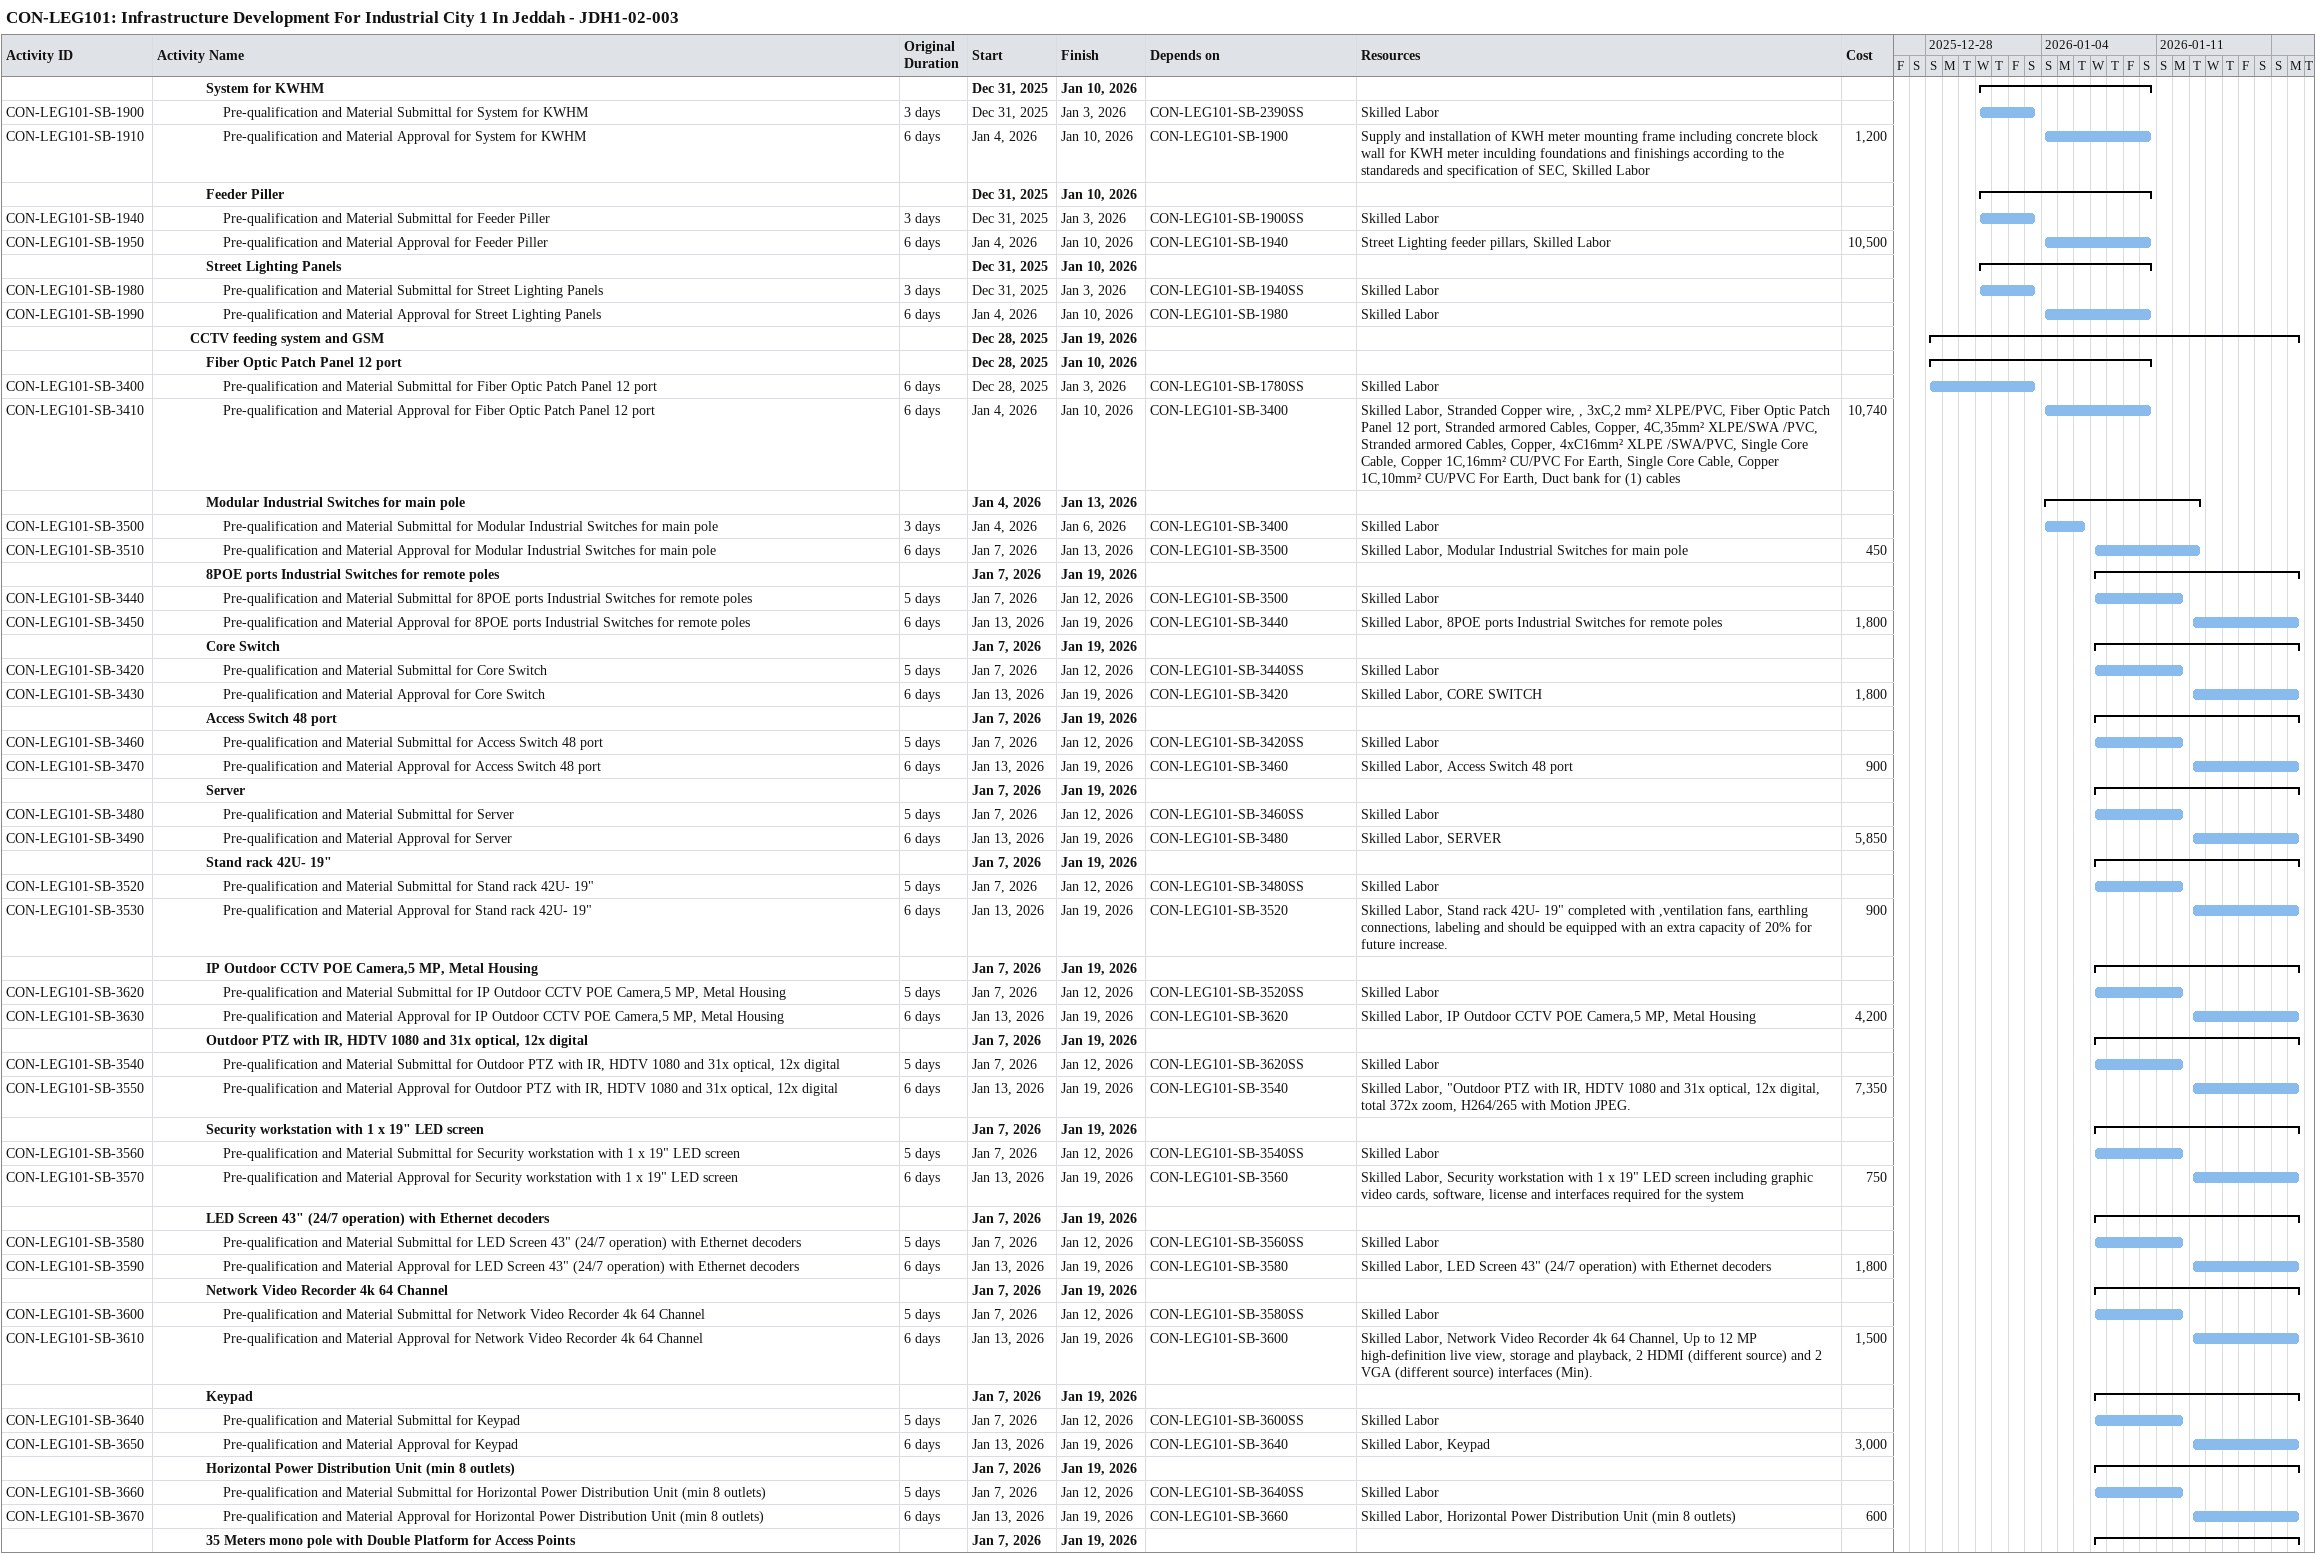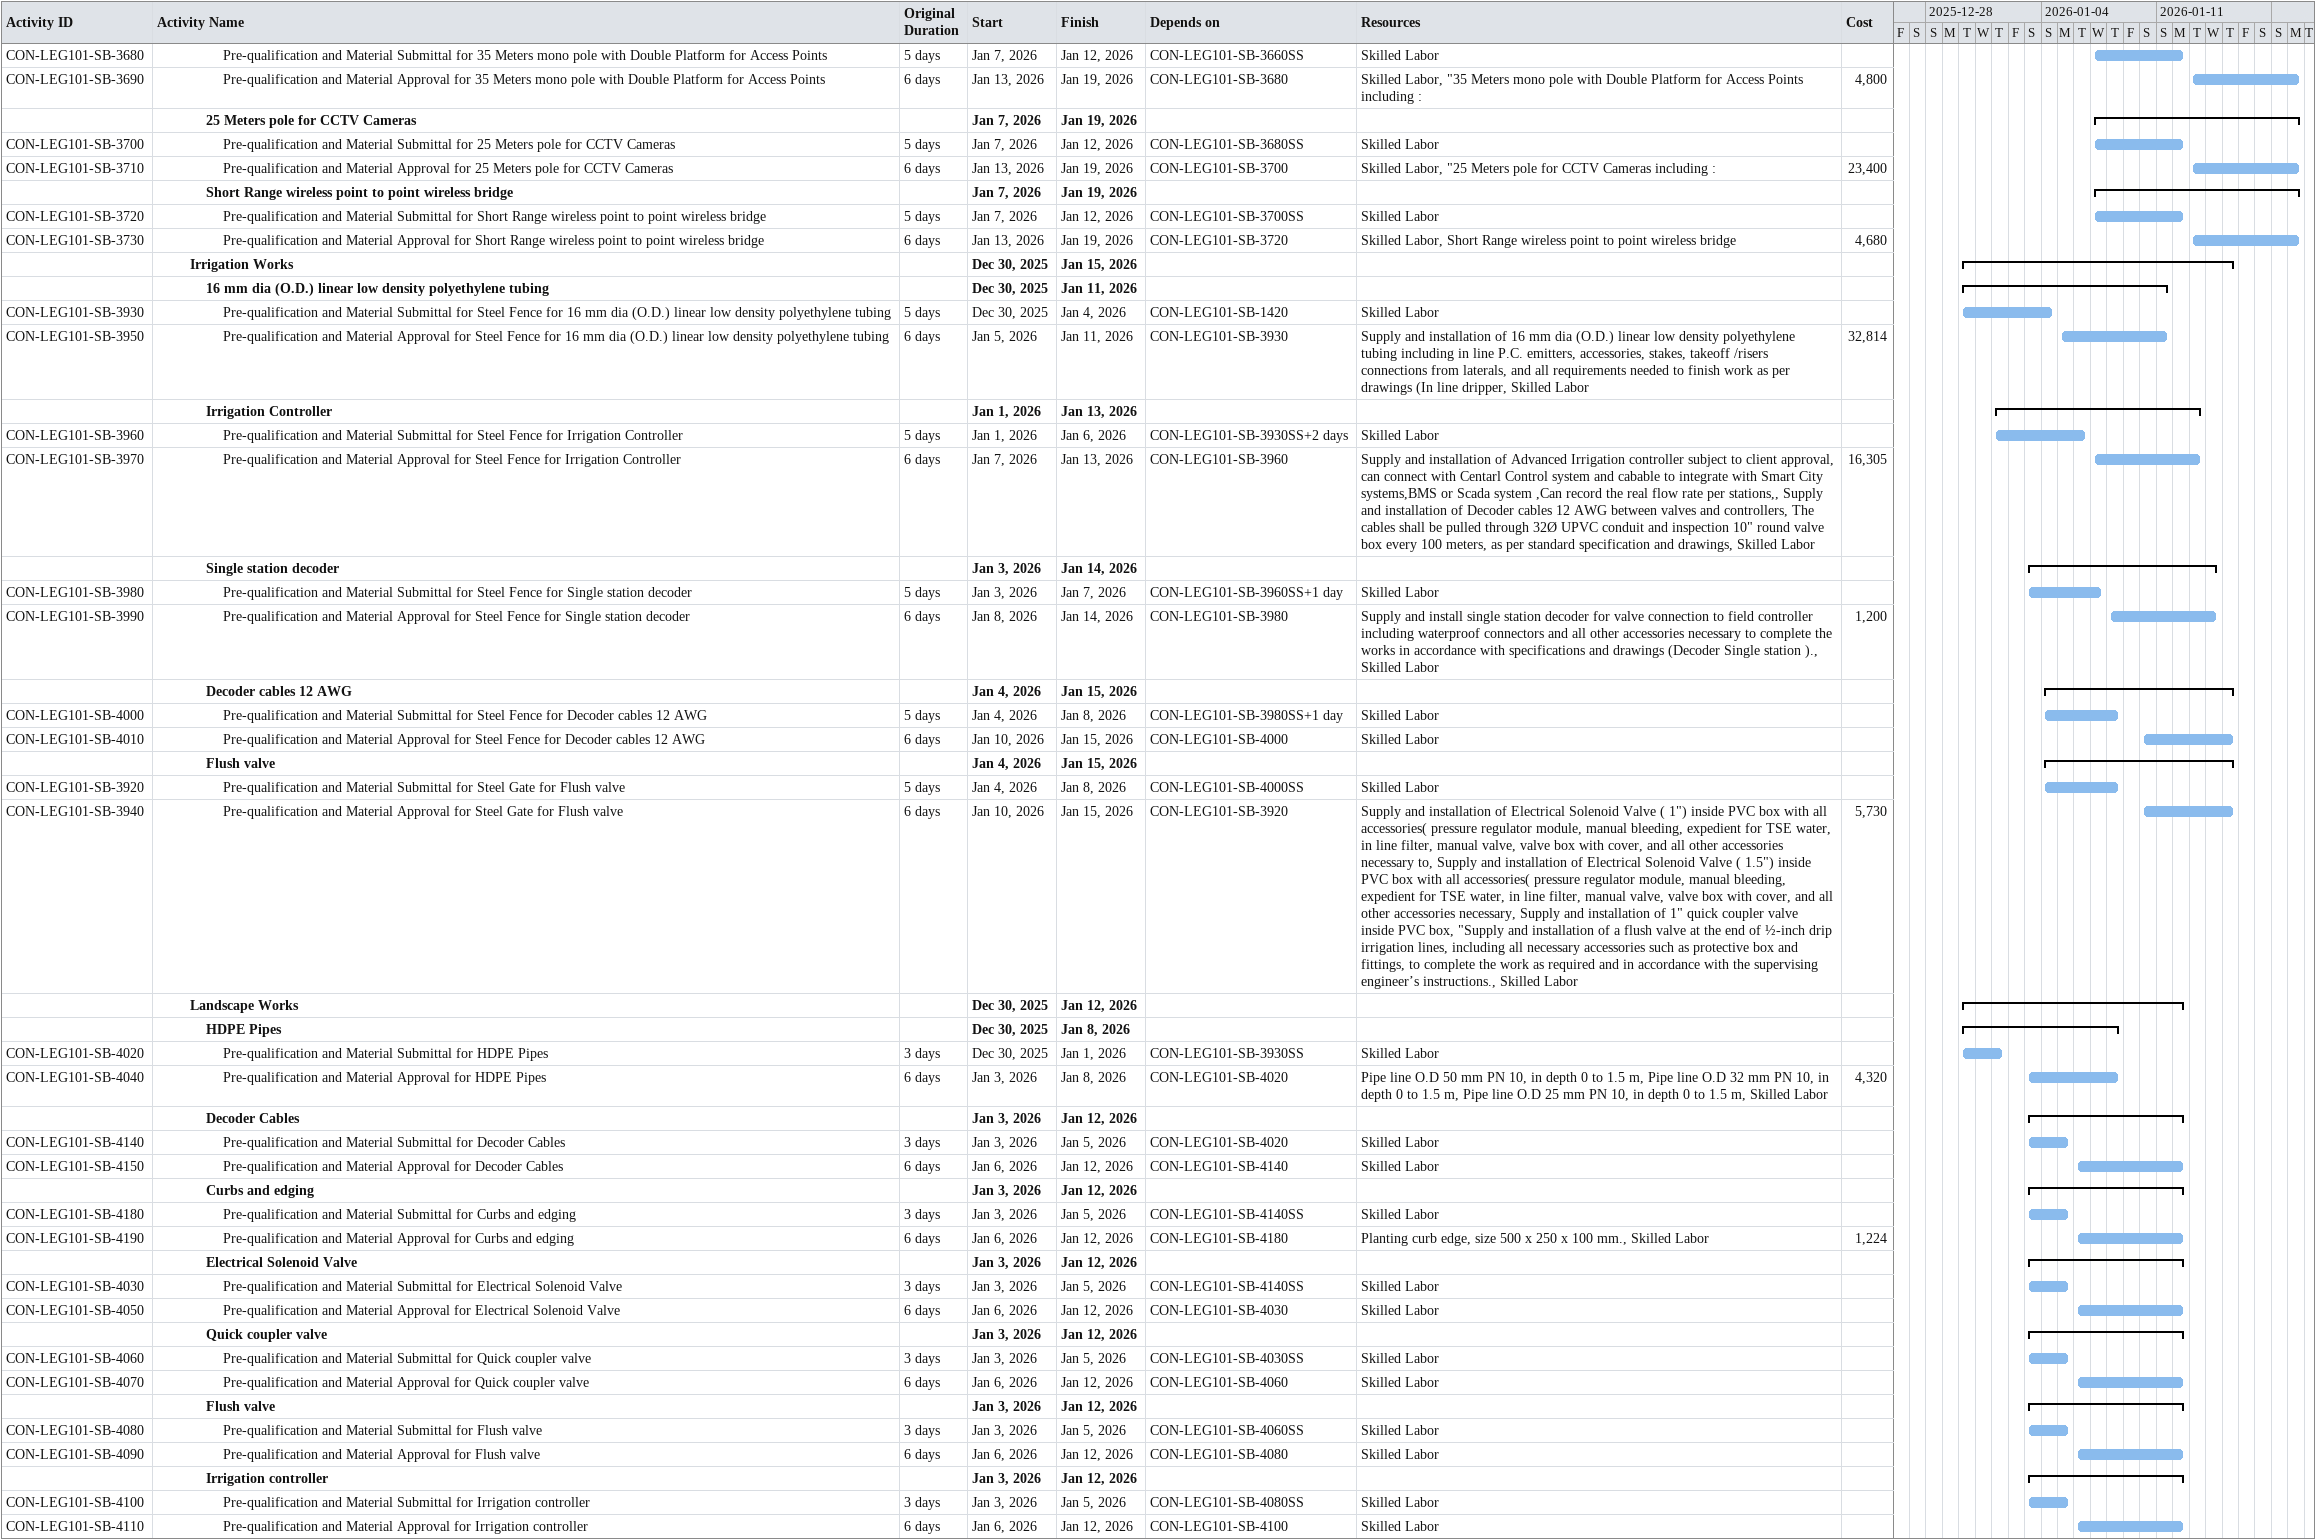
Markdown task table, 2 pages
CON-LEG101: Infrastructure Development For Industrial City 1 In Jeddah - JDH1-02-003

| ID | Level | Task | Original duration | Start | Finish | Predecessors | Resources | Cost |
|---|---|---|---|---|---|---|---|---|
|  | 4 | **System for KWHM** |  | 2025-12-31 | 2026-01-10 |  |  |  |
| CON-LEG101-SB-1900 | 5 | Pre-qualification and Material Submittal for System for KWHM | 3d | 2025-12-31 | 2026-01-03 | CON-LEG101-SB-2390SS | Skilled Labor |  |
| CON-LEG101-SB-1910 | 5 | Pre-qualification and Material Approval for System for KWHM | 6d | 2026-01-04 | 2026-01-10 | CON-LEG101-SB-1900 | Supply and installation of KWH meter mounting frame including concrete block wall for KWH meter inculding foundations and finishings according to the standareds and specification of SEC, Skilled Labor | 1200 |
|  | 4 | **Feeder Piller** |  | 2025-12-31 | 2026-01-10 |  |  |  |
| CON-LEG101-SB-1940 | 5 | Pre-qualification and Material Submittal for Feeder Piller | 3d | 2025-12-31 | 2026-01-03 | CON-LEG101-SB-1900SS | Skilled Labor |  |
| CON-LEG101-SB-1950 | 5 | Pre-qualification and Material Approval for Feeder Piller | 6d | 2026-01-04 | 2026-01-10 | CON-LEG101-SB-1940 | Street Lighting feeder pillars, Skilled Labor | 10500 |
|  | 4 | **Street Lighting Panels** |  | 2025-12-31 | 2026-01-10 |  |  |  |
| CON-LEG101-SB-1980 | 5 | Pre-qualification and Material Submittal for Street Lighting Panels | 3d | 2025-12-31 | 2026-01-03 | CON-LEG101-SB-1940SS | Skilled Labor |  |
| CON-LEG101-SB-1990 | 5 | Pre-qualification and Material Approval for Street Lighting Panels | 6d | 2026-01-04 | 2026-01-10 | CON-LEG101-SB-1980 | Skilled Labor |  |
|  | 3 | **CCTV feeding system and GSM** |  | 2025-12-28 | 2026-01-19 |  |  |  |
|  | 4 | **Fiber Optic Patch Panel 12 port** |  | 2025-12-28 | 2026-01-10 |  |  |  |
| CON-LEG101-SB-3400 | 5 | Pre-qualification and Material Submittal for Fiber Optic Patch Panel 12 port | 6d | 2025-12-28 | 2026-01-03 | CON-LEG101-SB-1780SS | Skilled Labor |  |
| CON-LEG101-SB-3410 | 5 | Pre-qualification and Material Approval for Fiber Optic Patch Panel 12 port | 6d | 2026-01-04 | 2026-01-10 | CON-LEG101-SB-3400 | Skilled Labor, Stranded Copper wire, , 3xC,2 mm² XLPE/PVC, Fiber Optic Patch Panel 12 port, Stranded armored Cables, Copper, 4C,35mm² XLPE/SWA /PVC, Stranded armored Cables, Copper, 4xC16mm² XLPE /SWA/PVC, Single Core Cable, Copper 1C,16mm² CU/PVC For Earth, Single Core Cable, Copper 1C,10mm² CU/PVC For Earth, Duct bank for (1) cables | 10740 |
|  | 4 | **Modular Industrial Switches for main pole** |  | 2026-01-04 | 2026-01-13 |  |  |  |
| CON-LEG101-SB-3500 | 5 | Pre-qualification and Material Submittal for Modular Industrial Switches for main pole | 3d | 2026-01-04 | 2026-01-06 | CON-LEG101-SB-3400 | Skilled Labor |  |
| CON-LEG101-SB-3510 | 5 | Pre-qualification and Material Approval for Modular Industrial Switches for main pole | 6d | 2026-01-07 | 2026-01-13 | CON-LEG101-SB-3500 | Skilled Labor, Modular Industrial Switches for main pole | 450 |
|  | 4 | **8POE ports Industrial Switches for remote poles** |  | 2026-01-07 | 2026-01-19 |  |  |  |
| CON-LEG101-SB-3440 | 5 | Pre-qualification and Material Submittal for 8POE ports Industrial Switches for remote poles | 5d | 2026-01-07 | 2026-01-12 | CON-LEG101-SB-3500 | Skilled Labor |  |
| CON-LEG101-SB-3450 | 5 | Pre-qualification and Material Approval for 8POE ports Industrial Switches for remote poles | 6d | 2026-01-13 | 2026-01-19 | CON-LEG101-SB-3440 | Skilled Labor, 8POE ports Industrial Switches for remote poles | 1800 |
|  | 4 | **Core Switch** |  | 2026-01-07 | 2026-01-19 |  |  |  |
| CON-LEG101-SB-3420 | 5 | Pre-qualification and Material Submittal for Core Switch | 5d | 2026-01-07 | 2026-01-12 | CON-LEG101-SB-3440SS | Skilled Labor |  |
| CON-LEG101-SB-3430 | 5 | Pre-qualification and Material Approval for Core Switch | 6d | 2026-01-13 | 2026-01-19 | CON-LEG101-SB-3420 | Skilled Labor, CORE SWITCH | 1800 |
|  | 4 | **Access Switch 48 port** |  | 2026-01-07 | 2026-01-19 |  |  |  |
| CON-LEG101-SB-3460 | 5 | Pre-qualification and Material Submittal for Access Switch 48 port | 5d | 2026-01-07 | 2026-01-12 | CON-LEG101-SB-3420SS | Skilled Labor |  |
| CON-LEG101-SB-3470 | 5 | Pre-qualification and Material Approval for Access Switch 48 port | 6d | 2026-01-13 | 2026-01-19 | CON-LEG101-SB-3460 | Skilled Labor, Access Switch 48 port | 900 |
|  | 4 | **Server** |  | 2026-01-07 | 2026-01-19 |  |  |  |
| CON-LEG101-SB-3480 | 5 | Pre-qualification and Material Submittal for Server | 5d | 2026-01-07 | 2026-01-12 | CON-LEG101-SB-3460SS | Skilled Labor |  |
| CON-LEG101-SB-3490 | 5 | Pre-qualification and Material Approval for Server | 6d | 2026-01-13 | 2026-01-19 | CON-LEG101-SB-3480 | Skilled Labor, SERVER | 5850 |
|  | 4 | **Stand rack 42U- 19"** |  | 2026-01-07 | 2026-01-19 |  |  |  |
| CON-LEG101-SB-3520 | 5 | Pre-qualification and Material Submittal for Stand rack 42U- 19" | 5d | 2026-01-07 | 2026-01-12 | CON-LEG101-SB-3480SS | Skilled Labor |  |
| CON-LEG101-SB-3530 | 5 | Pre-qualification and Material Approval for Stand rack 42U- 19" | 6d | 2026-01-13 | 2026-01-19 | CON-LEG101-SB-3520 | Skilled Labor, Stand rack 42U- 19" completed with ,ventilation fans, earthling connections, labeling and should be equipped with an extra capacity of 20% for future increase. | 900 |
|  | 4 | **IP Outdoor CCTV POE Camera,5 MP, Metal Housing** |  | 2026-01-07 | 2026-01-19 |  |  |  |
| CON-LEG101-SB-3620 | 5 | Pre-qualification and Material Submittal for IP Outdoor CCTV POE Camera,5 MP, Metal Housing | 5d | 2026-01-07 | 2026-01-12 | CON-LEG101-SB-3520SS | Skilled Labor |  |
| CON-LEG101-SB-3630 | 5 | Pre-qualification and Material Approval for IP Outdoor CCTV POE Camera,5 MP, Metal Housing | 6d | 2026-01-13 | 2026-01-19 | CON-LEG101-SB-3620 | Skilled Labor, IP Outdoor CCTV POE Camera,5 MP, Metal Housing | 4200 |
|  | 4 | **Outdoor PTZ with IR, HDTV 1080 and 31x optical, 12x digital** |  | 2026-01-07 | 2026-01-19 |  |  |  |
| CON-LEG101-SB-3540 | 5 | Pre-qualification and Material Submittal for Outdoor PTZ with IR, HDTV 1080 and 31x optical, 12x digital | 5d | 2026-01-07 | 2026-01-12 | CON-LEG101-SB-3620SS | Skilled Labor |  |
| CON-LEG101-SB-3550 | 5 | Pre-qualification and Material Approval for Outdoor PTZ with IR, HDTV 1080 and 31x optical, 12x digital | 6d | 2026-01-13 | 2026-01-19 | CON-LEG101-SB-3540 | Skilled Labor, "Outdoor PTZ with IR, HDTV 1080 and 31x optical, 12x digital, total 372x zoom, H264/265 with Motion JPEG. | 7350 |
|  | 4 | **Security workstation with 1 x 19" LED screen** |  | 2026-01-07 | 2026-01-19 |  |  |  |
| CON-LEG101-SB-3560 | 5 | Pre-qualification and Material Submittal for Security workstation with 1 x 19" LED screen | 5d | 2026-01-07 | 2026-01-12 | CON-LEG101-SB-3540SS | Skilled Labor |  |
| CON-LEG101-SB-3570 | 5 | Pre-qualification and Material Approval for Security workstation with 1 x 19" LED screen | 6d | 2026-01-13 | 2026-01-19 | CON-LEG101-SB-3560 | Skilled Labor, Security workstation with 1 x 19" LED screen including graphic video cards, software, license and interfaces required for the system | 750 |
|  | 4 | **LED Screen 43" (24/7 operation) with Ethernet decoders** |  | 2026-01-07 | 2026-01-19 |  |  |  |
| CON-LEG101-SB-3580 | 5 | Pre-qualification and Material Submittal for LED Screen 43" (24/7 operation) with Ethernet decoders | 5d | 2026-01-07 | 2026-01-12 | CON-LEG101-SB-3560SS | Skilled Labor |  |
| CON-LEG101-SB-3590 | 5 | Pre-qualification and Material Approval for LED Screen 43" (24/7 operation) with Ethernet decoders | 6d | 2026-01-13 | 2026-01-19 | CON-LEG101-SB-3580 | Skilled Labor, LED Screen 43" (24/7 operation) with Ethernet decoders | 1800 |
|  | 4 | **Network Video Recorder 4k 64 Channel** |  | 2026-01-07 | 2026-01-19 |  |  |  |
| CON-LEG101-SB-3600 | 5 | Pre-qualification and Material Submittal for Network Video Recorder 4k 64 Channel | 5d | 2026-01-07 | 2026-01-12 | CON-LEG101-SB-3580SS | Skilled Labor |  |
| CON-LEG101-SB-3610 | 5 | Pre-qualification and Material Approval for Network Video Recorder 4k 64 Channel | 6d | 2026-01-13 | 2026-01-19 | CON-LEG101-SB-3600 | Skilled Labor, Network Video Recorder 4k 64 Channel, Up to 12 MP high-definition live view, storage and playback, 2 HDMI (different source) and 2 VGA (different source) interfaces (Min). | 1500 |
|  | 4 | **Keypad** |  | 2026-01-07 | 2026-01-19 |  |  |  |
| CON-LEG101-SB-3640 | 5 | Pre-qualification and Material Submittal for Keypad | 5d | 2026-01-07 | 2026-01-12 | CON-LEG101-SB-3600SS | Skilled Labor |  |
| CON-LEG101-SB-3650 | 5 | Pre-qualification and Material Approval for Keypad | 6d | 2026-01-13 | 2026-01-19 | CON-LEG101-SB-3640 | Skilled Labor, Keypad | 3000 |
|  | 4 | **Horizontal Power Distribution Unit (min 8 outlets)** |  | 2026-01-07 | 2026-01-19 |  |  |  |
| CON-LEG101-SB-3660 | 5 | Pre-qualification and Material Submittal for Horizontal Power Distribution Unit (min 8 outlets) | 5d | 2026-01-07 | 2026-01-12 | CON-LEG101-SB-3640SS | Skilled Labor |  |
| CON-LEG101-SB-3670 | 5 | Pre-qualification and Material Approval for Horizontal Power Distribution Unit (min 8 outlets) | 6d | 2026-01-13 | 2026-01-19 | CON-LEG101-SB-3660 | Skilled Labor, Horizontal Power Distribution Unit (min 8 outlets) | 600 |
|  | 4 | **35 Meters mono pole with Double Platform for Access Points** |  | 2026-01-07 | 2026-01-19 |  |  |  |
| CON-LEG101-SB-3680 | 5 | Pre-qualification and Material Submittal for 35 Meters mono pole with Double Platform for Access Points | 5d | 2026-01-07 | 2026-01-12 | CON-LEG101-SB-3660SS | Skilled Labor |  |
| CON-LEG101-SB-3690 | 5 | Pre-qualification and Material Approval for 35 Meters mono pole with Double Platform for Access Points | 6d | 2026-01-13 | 2026-01-19 | CON-LEG101-SB-3680 | Skilled Labor, "35 Meters mono pole with Double Platform for Access Points including : | 4800 |
|  | 4 | **25 Meters pole for CCTV Cameras** |  | 2026-01-07 | 2026-01-19 |  |  |  |
| CON-LEG101-SB-3700 | 5 | Pre-qualification and Material Submittal for 25 Meters pole for CCTV Cameras | 5d | 2026-01-07 | 2026-01-12 | CON-LEG101-SB-3680SS | Skilled Labor |  |
| CON-LEG101-SB-3710 | 5 | Pre-qualification and Material Approval for 25 Meters pole for CCTV Cameras | 6d | 2026-01-13 | 2026-01-19 | CON-LEG101-SB-3700 | Skilled Labor, "25 Meters pole for CCTV Cameras including : | 23400 |
|  | 4 | **Short Range wireless point to point wireless bridge** |  | 2026-01-07 | 2026-01-19 |  |  |  |
| CON-LEG101-SB-3720 | 5 | Pre-qualification and Material Submittal for Short Range wireless point to point wireless bridge | 5d | 2026-01-07 | 2026-01-12 | CON-LEG101-SB-3700SS | Skilled Labor |  |
| CON-LEG101-SB-3730 | 5 | Pre-qualification and Material Approval for Short Range wireless point to point wireless bridge | 6d | 2026-01-13 | 2026-01-19 | CON-LEG101-SB-3720 | Skilled Labor, Short Range wireless point to point wireless bridge | 4680 |
|  | 3 | **Irrigation Works** |  | 2025-12-30 | 2026-01-15 |  |  |  |
|  | 4 | **16 mm dia (O.D.) linear low density polyethylene tubing** |  | 2025-12-30 | 2026-01-11 |  |  |  |
| CON-LEG101-SB-3930 | 5 | Pre-qualification and Material Submittal for Steel Fence for 16 mm dia (O.D.) linear low density polyethylene tubing | 5d | 2025-12-30 | 2026-01-04 | CON-LEG101-SB-1420 | Skilled Labor |  |
| CON-LEG101-SB-3950 | 5 | Pre-qualification and Material Approval for Steel Fence for 16 mm dia (O.D.) linear low density polyethylene tubing | 6d | 2026-01-05 | 2026-01-11 | CON-LEG101-SB-3930 | Supply and installation of 16 mm dia (O.D.) linear low density polyethylene tubing including in line P.C. emitters, accessories, stakes, takeoff /risers connections from laterals, and all requirements needed to finish work as per drawings (In line dripper, Skilled Labor | 32814 |
|  | 4 | **Irrigation Controller** |  | 2026-01-01 | 2026-01-13 |  |  |  |
| CON-LEG101-SB-3960 | 5 | Pre-qualification and Material Submittal for Steel Fence for Irrigation Controller | 5d | 2026-01-01 | 2026-01-06 | CON-LEG101-SB-3930SS+2d | Skilled Labor |  |
| CON-LEG101-SB-3970 | 5 | Pre-qualification and Material Approval for Steel Fence for Irrigation Controller | 6d | 2026-01-07 | 2026-01-13 | CON-LEG101-SB-3960 | Supply and installation of Advanced Irrigation controller subject to client approval, can connect with Centarl Control system and cabable to integrate with Smart City systems,BMS or Scada system ,Can record the real flow rate per stations,, Supply and installation of Decoder cables 12 AWG between valves and controllers, The cables shall be pulled through 32Ø UPVC conduit and inspection 10" round valve box every 100 meters, as per standard specification and drawings, Skilled Labor | 16305 |
|  | 4 | **Single station decoder** |  | 2026-01-03 | 2026-01-14 |  |  |  |
| CON-LEG101-SB-3980 | 5 | Pre-qualification and Material Submittal for Steel Fence for Single station decoder | 5d | 2026-01-03 | 2026-01-07 | CON-LEG101-SB-3960SS+1d | Skilled Labor |  |
| CON-LEG101-SB-3990 | 5 | Pre-qualification and Material Approval for Steel Fence for Single station decoder | 6d | 2026-01-08 | 2026-01-14 | CON-LEG101-SB-3980 | Supply and install single station decoder for valve connection to field controller including waterproof connectors and all other accessories necessary to complete the works in accordance with specifications and drawings (Decoder Single station )., Skilled Labor | 1200 |
|  | 4 | **Decoder cables 12 AWG** |  | 2026-01-04 | 2026-01-15 |  |  |  |
| CON-LEG101-SB-4000 | 5 | Pre-qualification and Material Submittal for Steel Fence for Decoder cables 12 AWG | 5d | 2026-01-04 | 2026-01-08 | CON-LEG101-SB-3980SS+1d | Skilled Labor |  |
| CON-LEG101-SB-4010 | 5 | Pre-qualification and Material Approval for Steel Fence for Decoder cables 12 AWG | 6d | 2026-01-10 | 2026-01-15 | CON-LEG101-SB-4000 | Skilled Labor |  |
|  | 4 | **Flush valve** |  | 2026-01-04 | 2026-01-15 |  |  |  |
| CON-LEG101-SB-3920 | 5 | Pre-qualification and Material Submittal for Steel Gate for Flush valve | 5d | 2026-01-04 | 2026-01-08 | CON-LEG101-SB-4000SS | Skilled Labor |  |
| CON-LEG101-SB-3940 | 5 | Pre-qualification and Material Approval for Steel Gate for Flush valve | 6d | 2026-01-10 | 2026-01-15 | CON-LEG101-SB-3920 | Supply and installation of Electrical Solenoid Valve ( 1") inside PVC box with all accessories( pressure regulator module, manual bleeding, expedient for TSE water, in line filter, manual valve, valve box with cover, and all other accessories necessary to, Supply and installation of Electrical Solenoid Valve ( 1.5") inside PVC box with all accessories( pressure regulator module, manual bleeding, expedient for TSE water, in line filter, manual valve, valve box with cover, and all other accessories necessary, Supply and installation of 1" quick coupler valve inside PVC box, "Supply and installation of a flush valve at the end of ½-inch drip irrigation lines, including all necessary accessories such as protective box and fittings, to complete the work as required and in accordance with the supervising engineer’s instructions., Skilled Labor | 5730 |
|  | 3 | **Landscape Works** |  | 2025-12-30 | 2026-01-12 |  |  |  |
|  | 4 | **HDPE Pipes** |  | 2025-12-30 | 2026-01-08 |  |  |  |
| CON-LEG101-SB-4020 | 5 | Pre-qualification and Material Submittal for HDPE Pipes | 3d | 2025-12-30 | 2026-01-01 | CON-LEG101-SB-3930SS | Skilled Labor |  |
| CON-LEG101-SB-4040 | 5 | Pre-qualification and Material Approval for HDPE Pipes | 6d | 2026-01-03 | 2026-01-08 | CON-LEG101-SB-4020 | Pipe line O.D 50 mm PN 10, in depth 0 to 1.5 m, Pipe line O.D 32 mm PN 10, in depth 0 to 1.5 m, Pipe line O.D 25 mm PN 10, in depth 0 to 1.5 m, Skilled Labor | 4320 |
|  | 4 | **Decoder Cables** |  | 2026-01-03 | 2026-01-12 |  |  |  |
| CON-LEG101-SB-4140 | 5 | Pre-qualification and Material Submittal for Decoder Cables | 3d | 2026-01-03 | 2026-01-05 | CON-LEG101-SB-4020 | Skilled Labor |  |
| CON-LEG101-SB-4150 | 5 | Pre-qualification and Material Approval for Decoder Cables | 6d | 2026-01-06 | 2026-01-12 | CON-LEG101-SB-4140 | Skilled Labor |  |
|  | 4 | **Curbs and edging** |  | 2026-01-03 | 2026-01-12 |  |  |  |
| CON-LEG101-SB-4180 | 5 | Pre-qualification and Material Submittal for Curbs and edging | 3d | 2026-01-03 | 2026-01-05 | CON-LEG101-SB-4140SS | Skilled Labor |  |
| CON-LEG101-SB-4190 | 5 | Pre-qualification and Material Approval for Curbs and edging | 6d | 2026-01-06 | 2026-01-12 | CON-LEG101-SB-4180 | Planting curb edge, size 500 x 250 x 100 mm., Skilled Labor | 1224 |
|  | 4 | **Electrical Solenoid Valve** |  | 2026-01-03 | 2026-01-12 |  |  |  |
| CON-LEG101-SB-4030 | 5 | Pre-qualification and Material Submittal for Electrical Solenoid Valve | 3d | 2026-01-03 | 2026-01-05 | CON-LEG101-SB-4140SS | Skilled Labor |  |
| CON-LEG101-SB-4050 | 5 | Pre-qualification and Material Approval for Electrical Solenoid Valve | 6d | 2026-01-06 | 2026-01-12 | CON-LEG101-SB-4030 | Skilled Labor |  |
|  | 4 | **Quick coupler valve** |  | 2026-01-03 | 2026-01-12 |  |  |  |
| CON-LEG101-SB-4060 | 5 | Pre-qualification and Material Submittal for Quick coupler valve | 3d | 2026-01-03 | 2026-01-05 | CON-LEG101-SB-4030SS | Skilled Labor |  |
| CON-LEG101-SB-4070 | 5 | Pre-qualification and Material Approval for Quick coupler valve | 6d | 2026-01-06 | 2026-01-12 | CON-LEG101-SB-4060 | Skilled Labor |  |
|  | 4 | **Flush valve** |  | 2026-01-03 | 2026-01-12 |  |  |  |
| CON-LEG101-SB-4080 | 5 | Pre-qualification and Material Submittal for Flush valve | 3d | 2026-01-03 | 2026-01-05 | CON-LEG101-SB-4060SS | Skilled Labor |  |
| CON-LEG101-SB-4090 | 5 | Pre-qualification and Material Approval for Flush valve | 6d | 2026-01-06 | 2026-01-12 | CON-LEG101-SB-4080 | Skilled Labor |  |
|  | 4 | **Irrigation controller** |  | 2026-01-03 | 2026-01-12 |  |  |  |
| CON-LEG101-SB-4100 | 5 | Pre-qualification and Material Submittal for Irrigation controller | 3d | 2026-01-03 | 2026-01-05 | CON-LEG101-SB-4080SS | Skilled Labor |  |
| CON-LEG101-SB-4110 | 5 | Pre-qualification and Material Approval for Irrigation controller | 6d | 2026-01-06 | 2026-01-12 | CON-LEG101-SB-4100 | Skilled Labor |  |
